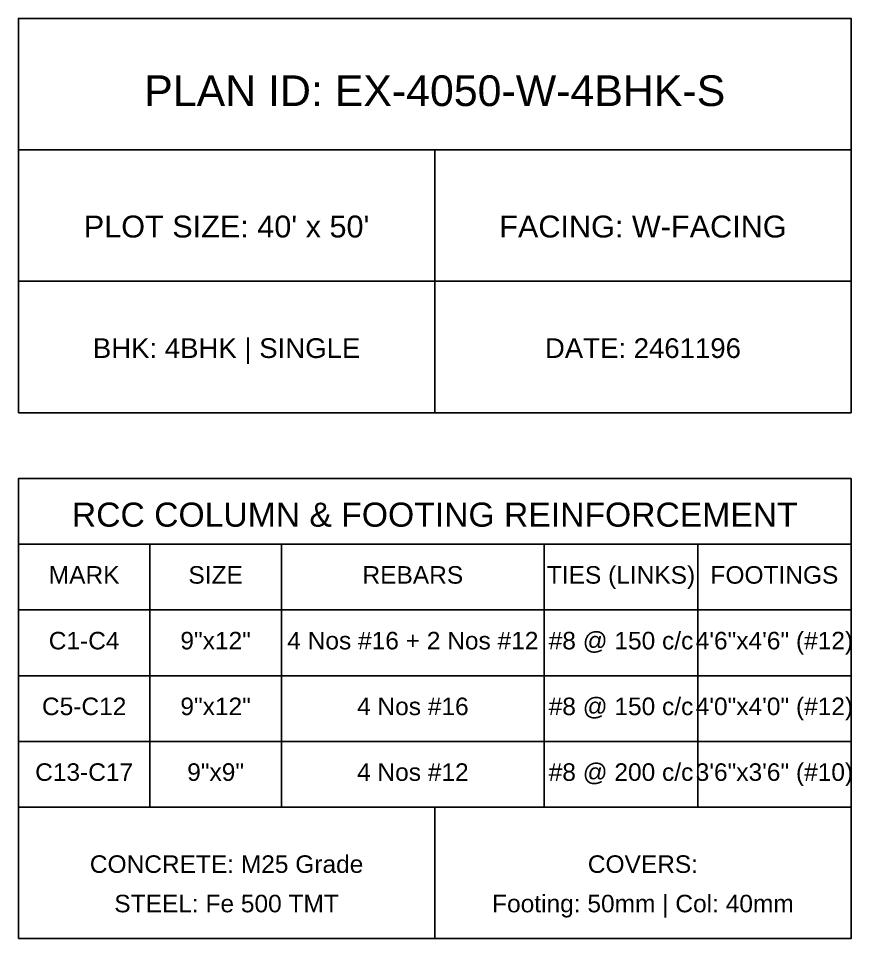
# Model space of a CAD drawing. Header units: inches. Extents: x -134 to 23580, y -99 to 23207.
# Drawn here: x 3080 to 3460.2, y 10150 to 10570 of the extents above; entities that cross this region are included whole.
import ezdxf
from ezdxf.enums import TextEntityAlignment as Align

# ---------------------------------------------------------------- set-up
doc = ezdxf.new("R2010")
doc.units = ezdxf.units.IN
doc.header["$MEASUREMENT"] = 0
for name, color, linetype in [('A-TEXT', 2, 'Continuous'), ('A-WALL-EXT', 7, 'Continuous'), ('S-TABLE', 7, 'Continuous'), ('S-TEXT', 3, 'Continuous')]:
    doc.layers.add(name, color=color, linetype=linetype)
doc.styles.get("Standard").update_dxf_attribs({"font": 'arial.ttf'})

msp = doc.modelspace()

# ---------------------------------------------------------------- linework, layer by layer
at = {"layer": 'A-WALL-EXT'}
for p, q in [((3080, 10510), (3460, 10510)), ((3270, 10390), (3270, 10510)), ((3080, 10450), (3460, 10450))]:
    msp.add_line(p, q, dxfattribs=at)
msp.add_lwpolyline([(3080, 10390), (3460, 10390), (3460, 10570), (3080, 10570)], close=True, dxfattribs=at)
at = {"layer": 'S-TABLE'}
for points in [[(3080, 10330), (3460, 10330), (3460, 10360), (3080, 10360)], [(3080, 10300), (3140, 10300), (3140, 10330), (3080, 10330)], [(3140, 10300), (3200, 10300), (3200, 10330), (3140, 10330)], [(3200, 10300), (3320, 10300), (3320, 10330), (3200, 10330)], [(3320, 10300), (3390, 10300), (3390, 10330), (3320, 10330)], [(3390, 10300), (3460, 10300), (3460, 10330), (3390, 10330)], [(3080, 10270), (3140, 10270), (3140, 10300), (3080, 10300)], [(3140, 10270), (3200, 10270), (3200, 10300), (3140, 10300)], [(3200, 10270), (3320, 10270), (3320, 10300), (3200, 10300)], [(3320, 10270), (3390, 10270), (3390, 10300), (3320, 10300)], [(3390, 10270), (3460, 10270), (3460, 10300), (3390, 10300)], [(3080, 10240), (3140, 10240), (3140, 10270), (3080, 10270)], [(3140, 10240), (3200, 10240), (3200, 10270), (3140, 10270)], [(3200, 10240), (3320, 10240), (3320, 10270), (3200, 10270)], [(3320, 10240), (3390, 10240), (3390, 10270), (3320, 10270)], [(3390, 10240), (3460, 10240), (3460, 10270), (3390, 10270)], [(3080, 10210), (3140, 10210), (3140, 10240), (3080, 10240)], [(3140, 10210), (3200, 10210), (3200, 10240), (3140, 10240)], [(3200, 10210), (3320, 10210), (3320, 10240), (3200, 10240)], [(3320, 10210), (3390, 10210), (3390, 10240), (3320, 10240)], [(3390, 10210), (3460, 10210), (3460, 10240), (3390, 10240)], [(3080, 10150), (3270, 10150), (3270, 10210), (3080, 10210)], [(3270, 10150), (3460, 10150), (3460, 10210), (3270, 10210)]]:
    msp.add_lwpolyline(points, close=True, dxfattribs=at)

# ---------------------------------------------------------------- texts
at = {"layer": 'A-TEXT'}
for s, height, p in [('PLAN ID: EX-4050-W-4BHK-S', 14, (3270, 10530)), ("PLOT SIZE: 40' x 50'", 10, (3175, 10470)), ('FACING: W-FACING', 10, (3365, 10470)), ('BHK: 4BHK | SINGLE', 9, (3175, 10415)), ('DATE: 2461196', 9, (3365, 10415))]:
    msp.add_text(s, height=height, dxfattribs=at).set_placement(p, align=Align.CENTER)
at = {"layer": 'S-TEXT'}
for s, height, p in [('RCC COLUMN & FOOTING REINFORCEMENT', 11, (3270, 10338)), ('MARK', 8, (3110, 10312)), ('SIZE', 8, (3170, 10312)), ('REBARS', 8, (3260, 10312)), ('TIES (LINKS)', 8, (3355, 10312)), ('FOOTINGS', 8, (3425, 10312)), ('C1-C4', 8, (3110, 10282)), ('9"x12"', 8, (3170, 10282)), ('4 Nos #16 + 2 Nos #12', 8, (3260, 10282)), ('#8 @ 150 c/c', 8, (3355, 10282)), ('4\'6"x4\'6" (#12)', 8, (3425, 10282)), ('C5-C12', 8, (3110, 10252)), ('9"x12"', 8, (3170, 10252)), ('4 Nos #16', 8, (3260, 10252)), ('#8 @ 150 c/c', 8, (3355, 10252)), ('4\'0"x4\'0" (#12)', 8, (3425, 10252)), ('C13-C17', 8, (3110, 10222)), ('9"x9"', 8, (3170, 10222)), ('4 Nos #12', 8, (3260, 10222)), ('#8 @ 200 c/c', 8, (3355, 10222)), ('3\'6"x3\'6" (#10)', 8, (3425, 10222)), ('CONCRETE: M25 Grade', 8, (3175, 10180)), ('COVERS:', 8, (3365, 10180)), ('STEEL: Fe 500 TMT', 8, (3175, 10162)), ('Footing: 50mm | Col: 40mm', 8, (3365, 10162))]:
    msp.add_text(s, height=height, dxfattribs=at).set_placement(p, align=Align.CENTER)

doc.saveas('drawing.dxf')
